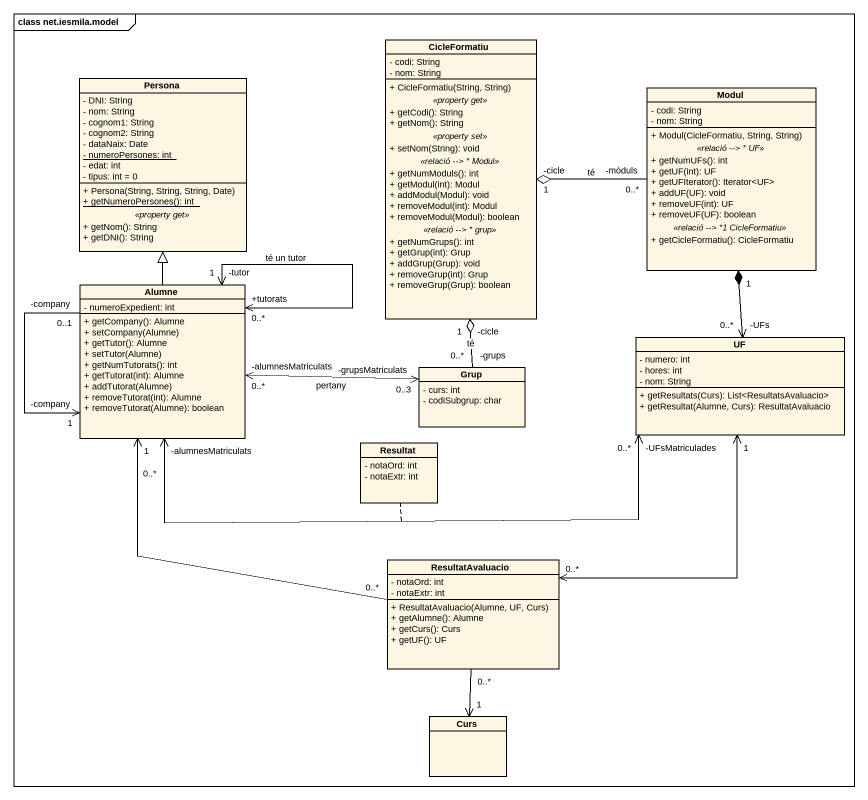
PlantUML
@startuml
mainframe class net.iesmila.model
hide circle
hide empty members
skinparam classAttributeIconSize 0
class CicleFormatiu {
  - codi: String
  - nom: String
  --
  + CicleFormatiu(String, String)
  .. <<property get>> ..
  + getCodi(): String
  + getNom(): String
  .. <<property set>> ..
  + setNom(String): void
  .. <<relació --> * Modul>> ..
  + getNumModuls(): int
  + getModul(int): Modul
  + addModul(Modul): void
  + removeModul(int): Modul
  + removeModul(Modul): boolean
  .. <<relació --> * grup>> ..
  + getNumGrups(): int
  + getGrup(int): Grup
  + addGrup(Grup): void
  + removeGrup(int): Grup
  + removeGrup(Grup): boolean
}
class Persona {
  - DNI: String
  - nom: String
  - cognom1: String
  - cognom2: String
  - dataNaix: Date
  {static} - numeroPersones: int
  - edat: int
  - tipus: int = 0
  --
  + Persona(String, String, String, Date)
  {static} + getNumeroPersones(): int
  .. <<property get>> ..
  + getNom(): String
  + getDNI(): String
}
class Modul {
  - codi: String
  - nom: String
  --
  + Modul(CicleFormatiu, String, String)
  .. <<relació --> * UF>> ..
  + getNumUFs(): int
  + getUF(int): UF
  + getUFIterator(): Iterator<UF>
  + addUF(UF): void
  + removeUF(int): UF
  + removeUF(UF): boolean
  .. <<relació --> *1 CicleFormatiu>> ..
  + getCicleFormatiu(): CicleFormatiu
}
class Alumne {
  - numeroExpedient: int
  + getCompany(): Alumne
  + setCompany(Alumne)
  + getTutor(): Alumne
  + setTutor(Alumne)
  + getNumTutorats(): int
  + getTutorat(int): Alumne
  + addTutorat(Alumne)
  + removeTutorat(int): Alumne
  + removeTutorat(Alumne): boolean
}
class Grup {
  - curs: int
  - codiSubgrup: char
}
class UF {
  - numero: int
  - hores: int
  - nom: String
  + getResultats(Curs): List<ResultatsAvaluacio>
  + getResultat(Alumne, Curs): ResultatAvaluacio
}
class Resultat {
  - notaOrd: int
  - notaExtr: int
}
class ResultatAvaluacio {
  - notaOrd: int
  - notaExtr: int
  + ResultatAvaluacio(Alumne, UF, Curs)
  + getAlumne(): Alumne
  + getCurs(): Curs
  + getUF(): UF
}
class Curs
Modul "-mòduls\n0..*" -left-o "-cicle\n1" CicleFormatiu : té
Alumne -up-|> Persona
Alumne "+tutorats\n0..*" <--> "-tutor\n1" Alumne : té un tutor
Alumne "-company\n0..1" --> "-company\n1" Alumne
Alumne "-alumnesMatriculats\n0..*" <-right-> "-UFsMatriculades\n0..*" UF
(Alumne, UF) .. Resultat
Grup "-grups\n0..*" -up-o "-cicle\n1" CicleFormatiu : té
Grup "-grupsMatriculats\n0..3" <-left-> "-alumnesMatriculats\n0..*" Alumne : pertany
UF "-UFs\n0..*" <-up-* "1" Modul
ResultatAvaluacio "0..*" -up-> "1" Alumne
ResultatAvaluacio "0..*" <-up-> "1" UF
ResultatAvaluacio "0..*" --> "1" Curs
@enduml
